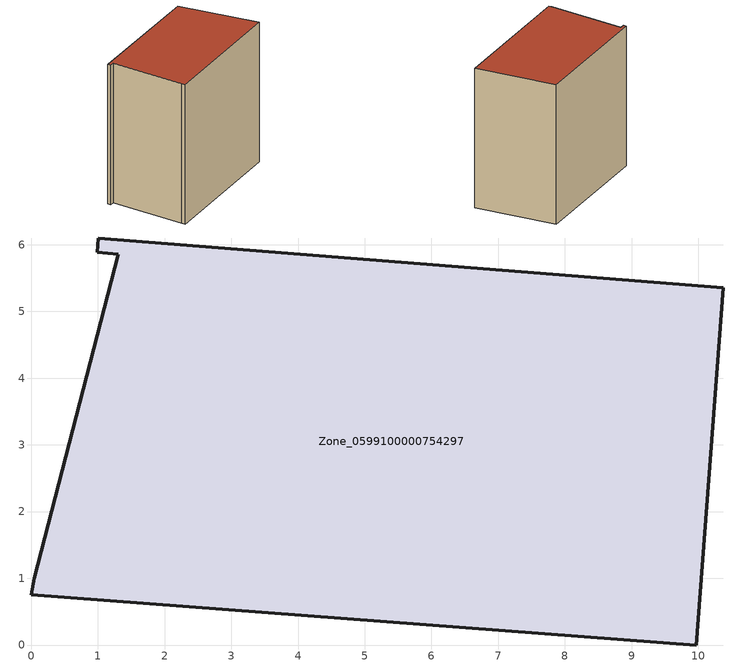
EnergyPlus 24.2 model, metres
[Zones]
Zone_0599100000754297
 floor ground (C_G): 0.05,1 1.31,5.85 0.99,5.89 1,6.1 10.38,5.35 9.97,0 0,0.76 z0
 wall outside (C_F): 1,6.1 0.99,5.89 1.31,5.85 0.05,1 0,0.76 9.97,0 10.38,5.35 1,6.1 z0:9.04
 roof outside (C_R): 1.31,5.85 0.05,1 0,0.76 9.97,0 10.38,5.35 1,6.1 0.99,5.89 z9.04
[BUILDING]
Pand.0599100000754297: North Axis=0; Terrain=City; Loads Convergence Tolerance Value=0.04; Temperature Convergence Tolerance Value=0.4; Solar Distribution=FullExterior; Maximum Number of Warmup Days=25; Minimum Number of Warmup Days=1
[Site:Location]
Rotterdam.The.Hague.AP_ZH_NLD Design_Conditions: Latitude=51.96; Longitude=4.45; Time Zone=1; Elevation=-4.5
[SITE:GROUNDTEMPERATURE:BUILDINGSURFACE]
18, 18, 18, 18, 18, 18, 18, 18, 18, 18, 18, 18
[MATERIAL] Thermal Absorptance=0.9; Solar Absorptance=0.7; Visible Absorptance=0.7
Name | Roughness | Thickness | Conductivity | Density | Specific Heat
G.TI.2006-2014 | MediumSmooth | 0.15 | 0.06 | 540 | 1210
F.TI.2006-2014 | Rough | 0.3 | 0.12 | 1920 | 840
R.TI.2006-2014 | MediumRough | 0.2 | 0.08 | 1500 | 1000
[CONSTRUCTION]
C_G: G.TI.2006-2014
C_F: F.TI.2006-2014
C_R: R.TI.2006-2014
[ZONE]
Zone_0599100000754297: Type=1; Multiplier=1; Ceiling Height=Autocalculate; Volume=Autocalculate; Floor Area=autocalculate; Part of Total Floor Area=Yes
[ZONEINFILTRATION:DESIGNFLOWRATE]
Infil_Zone_0599100000754297: Zone or ZoneList or Space or SpaceList=Zone_0599100000754297; Schedule=AlwaysOn; Design Flow Rate Calculation Method=Flow/Area; Flow Rate per Floor Area=0.0015; Constant Term Coefficient=1; Temperature Term Coefficient=0; Velocity Term Coefficient=0; Velocity Squared Term Coefficient=0
[HVACTEMPLATE:ZONE:IDEALLOADSAIRSYSTEM]
Zone_0599100000754297: Maximum Heating Supply Air Temperature=50; Minimum Cooling Supply Air Temperature=13; Maximum Heating Supply Air Humidity Ratio=0.0156; Minimum Cooling Supply Air Humidity Ratio=0.0077; Heating Limit=NoLimit; Cooling Limit=NoLimit; Dehumidification Control Type=ConstantSensibleHeatRatio; Cooling Sensible Heat Ratio=0.7; Dehumidification Setpoint=60; Humidification Control Type=None; Humidification Setpoint=30; Outdoor Air Method=None; Outdoor Air Flow Rate per Person=0.00944; Outdoor Air Flow Rate per Zone Floor Area=0; Outdoor Air Flow Rate per Zone=0; Demand Controlled Ventilation Type=None; Outdoor Air Economizer Type=NoEconomizer; Heat Recovery Type=None; Sensible Heat Recovery Effectiveness=0.7; Latent Heat Recovery Effectiveness=0.65
[ZONECONTROL:THERMOSTAT]
ThermostatControl_Zone_0599100000754297: Zone or ZoneList=Zone_0599100000754297; Control Type Schedule=DualSetpointControlType; Control 1=Thermostat_Zone_0599100000754297; Temperature Difference Between Cutout And Setpoint=0
[THERMOSTATSETPOINT:DUALSETPOINT]
Thermostat_Zone_0599100000754297: Heating Setpoint Temperature Schedule=HeatingSetpoint_Zone_0599100000754297; Cooling Setpoint Temperature Schedule=CoolingSetpoint_Zone_0599100000754297
[SCHEDULE:COMPACT]
HeatingSetpoint_Zone_0599100000754297: Through: 12/31, For: AllDays, Until: 24:00, 21
CoolingSetpoint_Zone_0599100000754297: Through: 12/31, For: AllDays, Until: 24:00, 24
DualSetpointControlType: Through: 12/31, For: AllDays, Until: 24:00, 4
AlwaysOn: Through: 12/31, For: AllDays, Until: 24:00, 1
